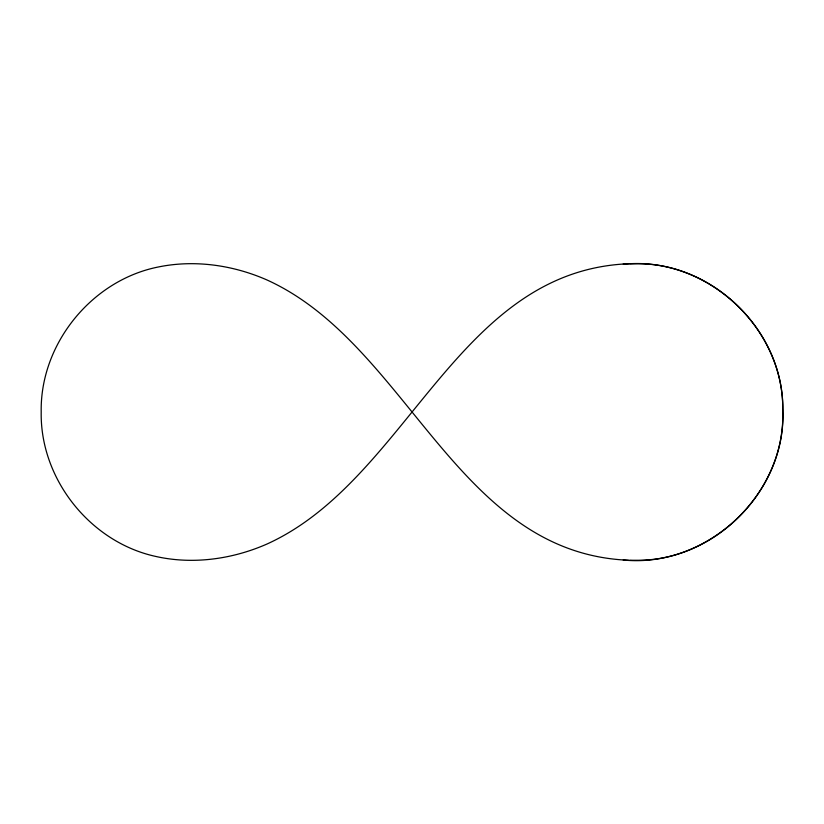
<?xml version="1.0" encoding="UTF-8"?>
<svg xmlns="http://www.w3.org/2000/svg" width="824" height="824" viewBox="0 0 824 824"><rect width="100%" height="100%" fill="white"/><g stroke="black" fill="none" stroke-linecap="round" stroke-linejoin="round"><path stroke-width="1.24" d="M628.588 263.752C456.62 270.756 408.416 479.733 267.131 543.964C232.481 559.228 192.816 564.821 155.654 556.416C90.228 542.151 40.016 479.043 41.2 412C39.954 343.989 91.701 280.181 158.332 266.986C194.742 259.498 233.305 265.122 267.131 280.036C408.447 344.298 456.62 553.244 628.588 560.248M623.232 263.989L638.136 263.732M638.765 560.258C716.406 559.856 784.85 489.806 782.8 412C784.85 334.194 716.406 264.144 638.765 263.742M638.136 560.269L629.649 560.269M629.649 263.732C709.176 259.241 783.078 328.56 782.759 408.488C787.445 493.38 707.404 568.519 623.232 560.011"/></g></svg>
